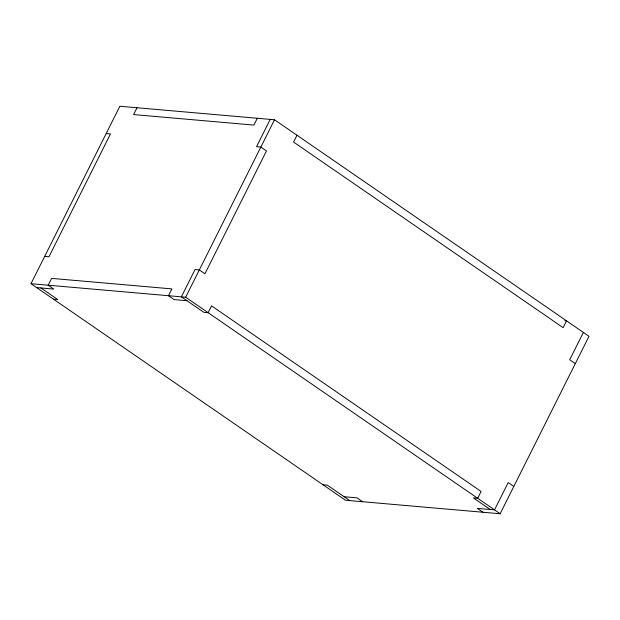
<?xml version="1.0" encoding="UTF-8"?>
<svg xmlns="http://www.w3.org/2000/svg" width="620" height="620" viewBox="0 0 620 620"><rect width="100%" height="100%" fill="white"/><g stroke="black" fill="none" stroke-linecap="round" stroke-linejoin="round"><path stroke-width="0.93" d="M31 283.704L119.862 106.252L274.521 119.769L589 336.296L500.139 513.747L345.479 500.232L31 283.704L185.659 297.22L500.139 513.747M137.043 107.756L133.625 114.576L253.913 125.093L257.331 118.265M270.219 119.397L256.548 146.692L260.849 147.072L266.461 150.939L204.941 273.792L199.33 269.925L195.029 269.545L181.358 296.848L203.825 312.31L208.119 312.689L211.536 305.862L481.089 491.459L477.671 498.286L473.378 497.907L490.226 509.508M185.659 297.22L274.521 119.769M296.98 135.238L293.562 142.058L563.123 327.654L566.54 320.827L564.82 320.679M583.381 332.428L569.71 359.732L575.329 363.599M106.191 133.556L110.484 133.928L48.965 256.781L44.671 256.401M36.619 287.572L53.8 289.075L48.182 285.208L51.599 278.38L171.887 288.897L168.47 295.717L174.088 299.584L186.976 300.716M53.46 299.173L57.761 299.545L40.912 287.944M323.02 484.762L327.313 485.142L349.781 500.604M344.162 496.736L357.05 497.868L362.669 501.735M513.81 486.444L508.191 482.585L494.52 509.88L477.338 508.377L482.957 512.244"/></g></svg>
